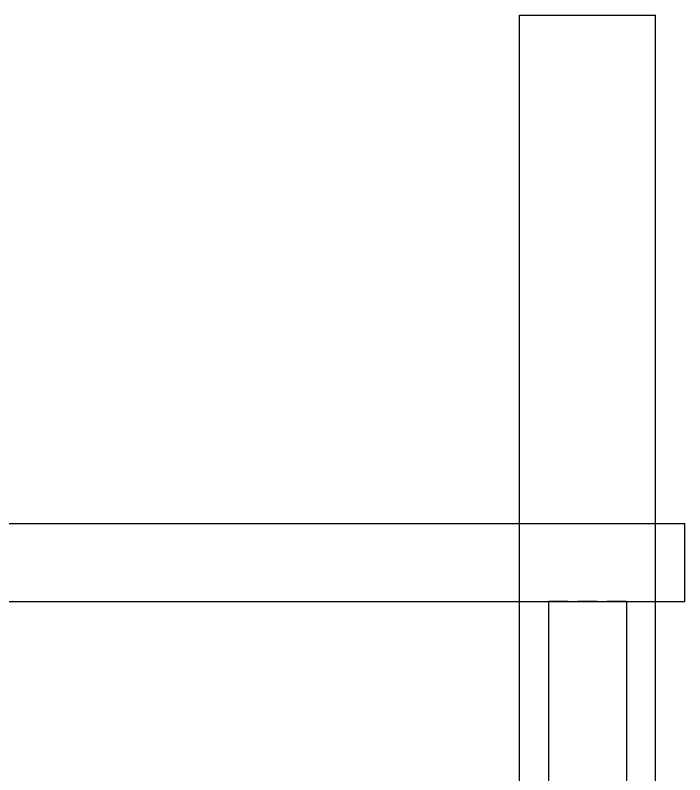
# Model space of a CAD drawing. Header units: metres. Extents: x -200 to 3000, y -1652 to 380.
# Drawn here: x 2541.2 to 2610, y -674.3 to -596.2 of the extents above; entities that cross this region are included whole.
import ezdxf

# ---------------------------------------------------------------- set-up
doc = ezdxf.new("R2010")
doc.units = ezdxf.units.M
doc.linetypes.add('DASHED2', pattern=[3, 2, -1])
doc.layers.add('GIZLI', color=8, linetype='DASHED2')
doc.layers.add('GORUNEN', color=7, linetype='Continuous')

msp = doc.modelspace()

# ---------------------------------------------------------------- linework, layer by layer
at = {"layer": 'GIZLI'}
for points in [[(2593, -688.25), (2593, -596.25)], [(2593, -596.25), (2607, -596.25)], [(2607, -688.25), (2607, -596.25)], [(2485, -648.5), (2610, -648.5)], [(2485, -648.5), (2610, -648.5)], [(2485, -648.5), (2610, -648.5)], [(2485, -648.5), (2610, -648.5)], [(2485, -648.5), (2610, -648.5)], [(2593, -656.5), (2593, -648.5)], [(2607, -656.5), (2607, -648.5)], [(2610, -656.5), (2610, -648.5)], [(2610, -656.5), (2610, -648.5)], [(2610, -656.5), (2610, -648.5)], [(2610, -656.5), (2610, -648.5)], [(2610, -656.5), (2610, -648.5)], [(2485, -656.5), (2610, -656.5)], [(2485, -656.5), (2610, -656.5)], [(2485, -656.5), (2610, -656.5)], [(2485, -656.5), (2610, -656.5)], [(2485, -656.5), (2610, -656.5)], [(2604, -656.5), (2596, -656.5)], [(2596, -656.5), (2600, -656.5)], [(2604, -656.5), (2596, -656.5)], [(2596, -656.5), (2600, -656.5)], [(2604, -656.5), (2596, -656.5)], [(2596, -656.5), (2600, -656.5)], [(2596, -656.5), (2596, -676.5)], [(2596, -656.5), (2596, -676.5)], [(2600, -656.5), (2604, -656.5)], [(2600, -656.5), (2604, -656.5)], [(2600, -656.5), (2604, -656.5)], [(2604, -656.5), (2604, -676.5)], [(2604, -656.5), (2604, -676.5)]]:
    msp.add_lwpolyline(points, dxfattribs=at)
at = {"layer": 'GORUNEN'}
for points in [[(2593, -648.5), (2593, -596.25)], [(2593, -596.25), (2607, -596.25)], [(2607, -648.5), (2607, -596.25)], [(2525.5, -648.5), (2610, -648.5)], [(2610, -656.5), (2610, -648.5)], [(2525.5, -656.5), (2610, -656.5)], [(2593, -676.5), (2593, -656.5)], [(2596, -656.5), (2596, -676.5)], [(2604, -656.5), (2604, -676.5)], [(2607, -676.5), (2607, -656.5)]]:
    msp.add_lwpolyline(points, dxfattribs=at)

doc.saveas('drawing.dxf')
